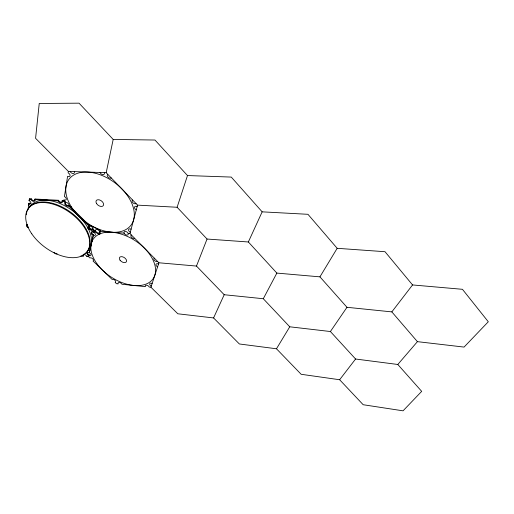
<?xml version="1.0" encoding="UTF-8"?>
<svg xmlns="http://www.w3.org/2000/svg" width="514" height="514" viewBox="0 0 514 514"><rect width="100%" height="100%" fill="white"/><g stroke="black" fill="none" stroke-linecap="round" stroke-linejoin="round"><path stroke-width="0.77" d="M87.039 253.344L87.142 252.843M27.326 224.502A2.3 1.311 37.2 0 1 26.959 224.355L26.362 226.166L27.807 227.529A2.287 1.298 36.9 0 1 28.688 227.374M28.135 209.301L28.72 203.73L29.195 203.171A2.384 1.394 38.2 0 0 30.988 203.319M28.72 203.73A2.39 1.394 38.2 0 0 30.936 203.203A2.39 1.394 38.2 0 0 29.041 200.659L29.664 198.745L31.303 198.828A2.403 1.413 38.3 0 0 33.494 200.672A2.403 1.413 38.3 0 0 35.241 200.03M26.844 225.453L26.959 224.355M28.951 205.516L29.195 203.171M29.555 199.76L29.041 200.659M29.606 199.252L29.664 198.745M68.362 171.38L106.186 172.704L137.553 205.131L177.112 207.264L207.052 239.036L248.358 241.978L276.86 273.088L319.933 276.853L346.982 307.295L391.835 311.889L417.419 341.656L464.065 347.085L488.3 321.764L462.446 289.305L412.556 284.942L385.012 251.712L337.178 248.307L307.95 214.306L262.159 211.839L231.268 177.079L187.494 175.55L154.965 140.033L113.189 139.429L79.027 103.173L39.237 103.481L35.582 138.305L68.362 171.38L68.124 172.89A2.538 1.593 38.8 0 1 70.058 175.666A2.538 1.593 38.8 0 1 67.591 176.302L64.417 196.579A2.441 1.491 37.6 0 1 66.293 199.214A2.441 1.491 37.6 0 1 63.916 199.773L63.704 201.16L65.194 202.632L65.657 202.06L64.166 200.582L62.451 200.492L61.988 201.064A2.429 1.471 37.6 0 1 60.89 202.837A2.429 1.471 37.6 0 1 58.095 200.858L34.586 199.593A2.403 1.413 38.2 0 1 33.59 201.34A2.403 1.413 38.2 0 1 30.827 199.387L29.182 199.297M106.186 172.704L113.189 139.429M80.826 255.959L83.159 256.165A2.255 1.324 34.3 0 1 84.264 254.655A2.255 1.324 34.3 0 1 86.879 256.492L88.517 256.634L89.185 254.854A2.268 1.336 34.3 0 1 87.721 252.059M93.452 234.622L89.352 252.682L93.452 234.622A2.345 1.426 35 0 1 91.698 232.148M94.345 230.394L93.644 232.27L94.345 230.394L92.905 228.968A2.364 1.446 35.4 0 1 89.963 228.126A2.364 1.446 35.4 0 1 89.616 225.717L69.056 205.42A2.422 1.478 37.2 0 1 66.081 204.578A2.422 1.478 37.2 0 1 65.657 202.06M89.185 254.854L88.517 256.634L89.905 257.97A2.255 1.324 34 0 1 92.732 258.805A2.255 1.324 34 0 1 93.053 261.016L112.136 279.455A2.21 1.291 32.4 0 1 114.943 280.297A2.21 1.291 32.4 0 1 115.194 282.411L116.53 283.702L118.169 283.876A2.21 1.291 32 0 1 119.37 282.469A2.21 1.291 32 0 1 121.921 284.255L145.34 286.651A2.236 1.343 30.9 0 1 146.638 285.238A2.236 1.343 30.9 0 1 149.214 287.05L150.917 287.223L177.831 313.784L213.573 317.941L239.37 343.975L276.474 348.781L301.153 374.288L339.638 379.743L363.18 404.724L403.047 410.827L421.686 391.36L397.797 364.477L355.579 359.016L330.406 331.53L289.755 326.801L263.296 298.73L224.2 294.728L196.483 266.066L158.922 262.782L129.952 233.542L137.553 205.131M150.917 287.223L158.922 262.782M177.112 207.264L187.494 175.55M196.483 266.066L207.052 239.036M213.573 317.941L224.2 294.728M248.358 241.978L262.159 211.839M263.296 298.73L276.86 273.088M276.474 348.781L289.755 326.801M319.933 276.853L337.178 248.307M330.406 331.53L346.982 307.295M86.879 256.492L87.296 255.908M83.159 256.165L83.576 255.587A2.255 1.324 34.3 0 1 84.052 254.134M92.905 228.968L92.481 229.552L93.921 230.979L95.63 231.101M89.616 225.717L89.179 226.301L68.6 205.992L69.056 205.42M54.272 252.278A2.236 1.272 35.4 0 1 54.086 252.432L55.473 253.749L55.91 253.177M339.638 379.743L355.579 359.016M391.835 311.889L412.556 284.942M64.166 200.582L63.704 201.16L61.988 201.064M58.095 200.858L58.564 200.287A2.429 1.471 37.6 0 0 60.543 202.086A2.429 1.471 37.6 0 0 62.477 201.79M27.807 227.529L28.264 226.97M34.586 199.593L35.061 199.027L58.564 200.287M30.827 199.387L31.303 198.828M397.797 364.477L417.419 341.656M99.555 231.377L124.099 233.125M128.166 233.414L129.952 233.542M55.473 253.749L57.048 253.884A2.229 1.272 35.1 0 1 56.938 253.588M29.735 207.02A36.353 21.389 36.3 0 1 72.962 211.036A36.353 21.389 36.3 0 1 87.573 250.761M27.608 225.209A2.307 1.311 37.2 0 1 26.497 224.907M130.305 232.219A2.409 1.523 33.9 0 1 128.577 229.655A2.409 1.523 33.9 0 1 131.121 229.173M74.273 171.586A2.551 1.619 38.8 0 1 73.078 173.546A2.551 1.619 38.8 0 1 70.155 171.445M104.31 172.64A2.583 1.69 37.9 0 1 102.986 174.631A2.583 1.69 37.9 0 1 100.037 172.486M111.275 177.966A2.576 1.696 37.5 0 1 108.056 177.099A2.576 1.696 37.5 0 1 107.741 174.31M136.056 203.589A2.512 1.651 35.2 0 1 132.863 202.709A2.512 1.651 35.2 0 1 132.638 200.055M136.294 209.828A2.493 1.632 34.7 0 1 134.52 207.123A2.493 1.632 34.7 0 1 137.167 206.57M151.296 286.086A2.249 1.356 30.8 0 1 149.715 283.786A2.249 1.356 30.8 0 1 152.15 283.458M134.649 238.284A2.39 1.503 33.5 0 1 131.603 237.417A2.39 1.503 33.5 0 1 131.385 234.988M157.541 261.395A2.339 1.465 31.6 0 1 154.528 260.514A2.339 1.465 31.6 0 1 154.38 258.201M157.605 266.817A2.326 1.446 31.2 0 1 155.986 264.402A2.326 1.446 31.2 0 1 158.518 264.016M35.061 199.027A2.403 1.413 38.3 0 1 35.19 199.368M62.451 200.492A2.429 1.471 37.6 0 1 62.573 200.833M91.788 231.898A2.345 1.426 35 0 1 92.205 231.506M93.689 231.525A2.345 1.426 35 0 1 94.075 231.685M27.229 210.772A36.443 21.363 36.2 0 1 71.279 212.661A36.443 21.363 36.2 0 1 84.829 253.813M84.232 254.224A36.443 21.363 36.2 0 1 82.934 254.989M26.259 214.768A36.443 21.363 36.2 0 1 26.458 213.4M26.606 212.738A36.443 21.363 36.2 0 1 26.991 211.408M88.626 224.689L87.843 228.614L99.767 234.448L100.622 230.561L88.626 224.689M96.818 263.56A35.896 21.794 32.9 0 0 152.652 279.365A35.896 21.794 32.9 0 0 120.147 233.761A35.896 21.794 32.9 0 0 96.818 263.56M71.163 206.532A38.589 24.415 36.3 0 0 130.472 225.839A38.589 24.415 36.3 0 0 98.431 174.15A38.589 24.415 36.3 0 0 71.163 206.532M96.626 203.679A4.318 2.731 36.3 0 0 103.256 205.671A4.318 2.731 36.3 0 0 99.491 199.914A4.318 2.731 36.3 0 0 96.626 203.679M120.083 260.245A4.016 2.435 32.9 0 0 126.315 261.864A4.016 2.435 32.9 0 0 122.518 256.794A4.016 2.435 32.9 0 0 120.083 260.245M87.444 254.346A2.268 1.336 34.3 0 0 90.92 255.355A2.268 1.336 34.3 0 0 88.813 252.47A2.268 1.336 34.3 0 0 87.444 254.346M65.085 204.469A2.422 1.478 37.2 0 0 68.767 205.851A2.422 1.478 37.2 0 0 66.852 202.612A2.422 1.478 37.2 0 0 65.085 204.469M89.089 228.184A2.364 1.439 35.4 0 0 92.726 229.347A2.364 1.439 35.4 0 0 90.682 226.25A2.364 1.439 35.4 0 0 89.089 228.184M91.659 234.069A2.352 1.426 35 0 0 95.257 235.091A2.352 1.426 35 0 0 93.092 232.058A2.352 1.426 35 0 0 91.659 234.069M124.33 233.562A2.39 1.503 33.9 0 0 128.057 234.68A2.39 1.503 33.9 0 0 126.007 231.557A2.39 1.503 33.9 0 0 124.33 233.562M95.867 231.525A2.364 1.446 35 0 0 99.504 232.624A2.364 1.446 35 0 0 97.409 229.552A2.364 1.446 35 0 0 95.867 231.525M31.746 233.786A36.468 21.357 36.2 0 0 86.924 251.95A36.468 21.357 36.2 0 0 54.49 204.598A36.468 21.357 36.2 0 0 31.746 233.786"/></g></svg>
